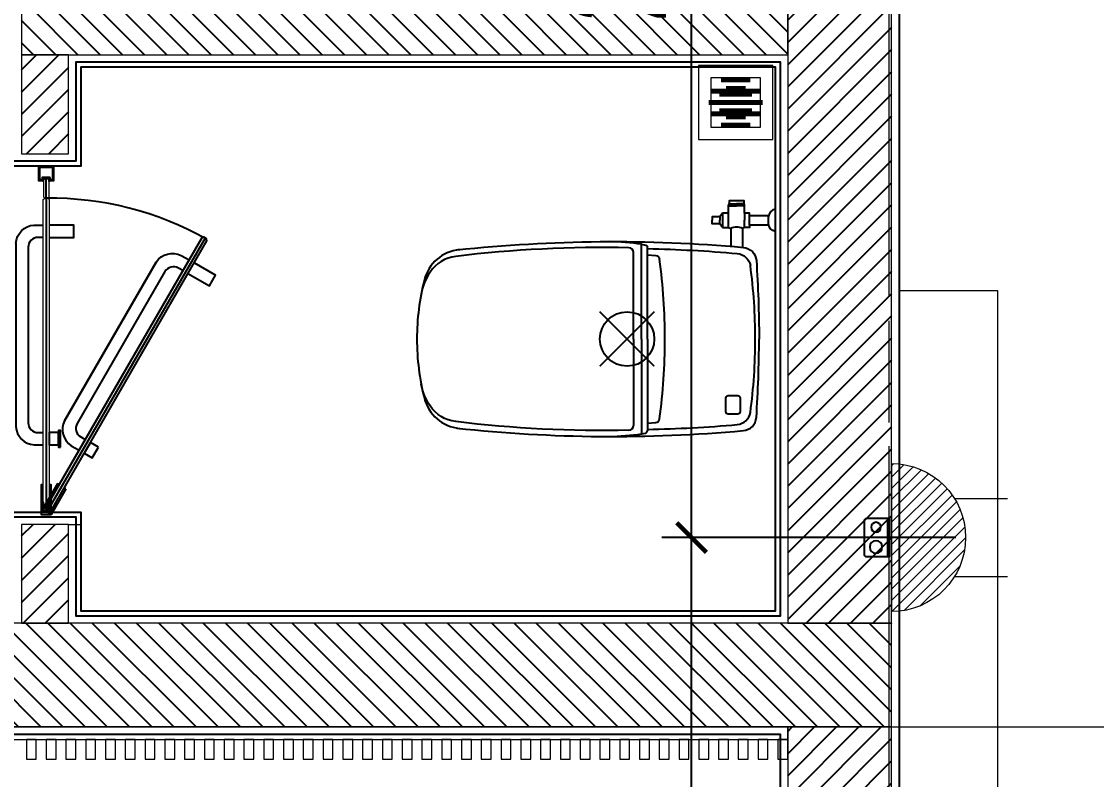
# Model space of a CAD drawing. Header units: millimetres. Extents: x -343543 to 400519, y -115663 to 104219.
# Drawn here: x -331718 to -329544, y 2894 to 4427 of the extents above; entities that cross this region are included whole.
import ezdxf
from ezdxf.xclip import XClip

# ---------------------------------------------------------------- set-up
doc = ezdxf.new("R2010")
doc.units = ezdxf.units.MM
doc.header["$XCLIPFRAME"] = 0
doc.linetypes.add('XREF MAT BANG TUONG XAY$0$CENTER', pattern=[50.8, 31.75, -6.35, 6.35, -6.35])
doc.layers.get('0').update_dxf_attribs({"color": 231, "lineweight": 0})
doc.layers.get('DefPoints').update_dxf_attribs({"color": 191})
for name, color, linetype, lineweight in [('1-INNO-E-Socket', 4, 'Continuous', 5), ('A-PATT', 252, 'Continuous', 9), ('A-SYMBOLS', 10, 'Continuous', 13), ('E - EQ', 10, 'Continuous', 25), ('RSA -DIM', 231, 'Continuous', 0), ('XREF MAT BANG TUONG XAY$0$01.Xref _MB T1$0$A-DOOR', 8, 'Continuous', 9), ('XREF MAT BANG TUONG XAY$0$01.Xref _MB T1$0$A-FNSH', 8, 'Continuous', 9), ('XREF MAT BANG TUONG XAY$0$01.Xref _MB T1$0$A-FURN', 8, 'Continuous', 5), ('XREF MAT BANG TUONG XAY$0$01.Xref _MB T1$0$A-FURN @ 50', 8, 'Continuous', 5), ('XREF MAT BANG TUONG XAY$0$01.Xref _MB T1$0$A-FURN @ 75', 8, 'Continuous', 5), ('XREF MAT BANG TUONG XAY$0$01.Xref _MB T1$0$A-TEXT', 8, 'Continuous', 25), ('XREF MAT BANG TUONG XAY$0$A-GRID', 8, 'XREF MAT BANG TUONG XAY$0$CENTER', 15), ('XREF MAT BANG TUONG XAY$0$A-WALL-INT', 8, 'Continuous', 9)]:
    doc.layers.add(name, color=color, linetype=linetype, lineweight=lineweight)
for name, color, linetype in [('Gen Điện', 6, 'Continuous'), ('XREF MAT BANG TUONG XAY$0$A-FNSH', 8, 'Continuous'), ('XREF MAT BANG TUONG XAY$0$A-FURN', 8, 'Continuous'), ('XREF MAT BANG TUONG XAY$0$A-PATT', 8, 'Continuous'), ('XREF MAT BANG TUONG XAY$0$FF-FURN', 8, 'Continuous'), ('đế âm', 1, 'Continuous')]:
    doc.layers.add(name, color=color, linetype=linetype)
doc.styles.add('SM-DIMTEXT', font='SME.shx', dxfattribs={"width": 0.7})
doc.dimstyles.new('SDIM-100', dxfattribs={"dimscale": 100, "dimtxt": 2, "dimasz": 0.6, "dimexe": 0.6, "dimexo": 0.2, "dimgap": 0.5, "dimtad": 1, "dimdec": 0, "dimzin": 12, "dimtxsty": 'SM-DIMTEXT', "dimblk": 'ARCHTICK', "dimblk1": 'ARCHTICK', "dimblk2": 'ARCHTICK', "dimcen": 0.12, "dimdle": 0.6, "dimclrd": 7, "dimclre": 8, "dimadec": 0, "dimazin": 3, "dimtfac": 2, "dimtix": 1, "dimtmove": 1, "dimatfit": 3, "dimfxl": 1, "dimtzin": 0, "dimarcsym": 1})

# ---------------------------------------------------------------- blocks, each defined once
blk = doc.blocks.new('XREF MAT BANG TUONG XAY$0$00.xref_IKIGAI_Truc')
at = {"layer": 'XREF MAT BANG TUONG XAY$0$A-GRID', "color": 8, "ltscale": 20}
for points in [[(8600, -4179.1), (8600, 22924.4)], [(-2907.5, 3000), (42750, 3000)]]:
    blk.add_lwpolyline(points, dxfattribs=at)
blk = doc.blocks.new('*U125')
at = {"layer": 'XREF MAT BANG TUONG XAY$0$01.Xref _MB T1$0$A-FURN', "color": 8}
blk.add_lwpolyline([(-10, -20), (10, -20), (10, 20), (-10, 20)], close=True, dxfattribs=at)
blk = doc.blocks.new('*U126')
at = {"color": 8, "transparency": 16777216}
for p in [(-1520, 0), (-1480, 0), (-1440, 0), (-1400, 0), (-1360, 0), (-1320, 0), (-1280, 0), (-1240, 0), (-1200, 0), (-1160, 0), (-1120, 0), (-1080, 0), (-1040, 0), (-1000, 0), (-960, 0), (-920, 0), (-880, 0), (-840, 0), (-800, 0), (-760, 0), (-720, 0), (-680, 0), (-640, 0), (-600, 0), (-560, 0), (-520, 0), (-480, 0), (-440, 0), (-400, 0), (-360, 0), (-320, 0), (-280, 0), (-240, 0), (-200, 0), (-160, 0), (-120, 0), (-80, 0), (-40, 0), (0, 0)]:
    blk.add_blockref('*U125', p, dxfattribs=at)
blk = doc.blocks.new('XREF MAT BANG TUONG XAY$0$01.Xref _MB T1$0$lam nhom T1')
at = {"color": 8}
blk.add_lwpolyline([(8395, 0), (0, 0), (0, -25), (8395, -25)], close=True, dxfattribs=at)
blk.add_blockref('*U126', (8385, -45), dxfattribs=at)
blk = doc.blocks.new('XREF MAT BANG TUONG XAY$0$01.Xref _MB T1$0$Electronic toilet-bidet Princess PB-101S_top_dwgmodels.com')
at = {"color": 8, "ltscale": 0.25}
for p, q in [((245, -55), (355, 55)), ((245, 55), (355, -55))]:
    blk.add_line(p, q, dxfattribs=at)
at = {"color": 8}
for points in [[(644.3, 180.3, 0.04919), (64.7, 185.4, 0.368917), (38.5, 158.6, 0.0169), (33.1, 0)], [(258.6, 182.9, 0.01756), (77.1, 173, 0.340895), (50.7, 148.6, 0.074358)], [(270.8, 191.8), (263, 190.2, 0.299625), (258.6, 185.7, 1.218048)], [(296.4, 184.5, -0.035814), (646.7, 167.2, -0.219238), (698.3, 135.4, -0.098211), (716.5, 91.3)], [(258.6, 170.5), (242, 169, 0.356357), (234.3, 161.4)], [(71.5, 147, -0.414214), (76.3, 151.8), (95.5, 151.8)], [(95.5, 151.8, -0.414214), (100.3, 147), (100.3, 119.4, -0.414214), (95.5, 114.6), (76.3, 114.6, -0.414214), (71.5, 119.4), (71.5, 147)], [(644.3, -180.3, -0.04919), (64.7, -185.4, -0.368917), (38.5, -158.6, -0.0169), (33.1, 0)], [(296.4, -184.5, 0.035814), (646.7, -167.2, 0.219238), (698.3, -135.4, 0.098211), (716.5, -91.3)], [(258.6, -182.9, -0.01756), (77.1, -173, -0.340895), (50.7, -148.6, -0.074358)], [(258.6, -170.5), (242, -169, -0.356357), (234.3, -161.4)], [(270.8, -191.8), (263, -190.2, -0.299625), (258.6, -185.7, -1.218048)], [(0, -217.7, -0.356543), (14.2, -233.3)], [(0, -262.9, 0.356543), (14.2, -247.3)], [(14.2, -240.3, -0.004949), (14.3, -240.3), (14.3, -240.3)], [(62.2, -269.2, 0.141943), (63.2, -273.4, 0.425136)], [(94.7, -269.2, -0.141943), (93.7, -273.4, -0.425136)]]:
    blk.add_lwpolyline(points, format="xyb", dxfattribs=at)
for points in [[(258.6, 0), (258.6, 185.7)], [(270.8, 0), (270.8, 191.8)], [(287, 0), (287, 174.9)], [(258.6, 0), (258.6, -185.7)], [(270.8, 0), (270.8, -191.8)], [(287, 0), (287, -174.9)], [(62.2, -225.9), (66.6, -223.4), (66.6, -185.6)], [(94.7, -225.9), (90.3, -223.4), (90.3, -187.6)], [(0, -217.7), (0, -262.9)], [(14.3, -230.7), (52.7, -230.7), (52.5, -249.9), (14.1, -249.9)], [(14.2, -233.3), (14.2, -247.3)], [(52.6, -230.7), (52.6, -225.9), (62.2, -225.9), (62.2, -240.3)], [(94.7, -225.9), (94.7, -269.2), (78.4, -269.2)], [(107, -225.9), (94.7, -225.9)], [(107, -254.7), (107, -225.9)], [(107, -225.9), (112.1, -233.2), (112.1, -240.3)], [(112.1, -233.2), (128, -233.2), (128, -240.3)], [(52.6, -249.9), (52.6, -254.7), (62.2, -254.7), (62.2, -240.3)], [(62.2, -254.7), (62.2, -269.2), (78.4, -269.2)], [(94.7, -254.7), (107, -254.7)], [(107, -254.7), (112.1, -247.4), (112.1, -240.3)], [(112.1, -247.4), (128, -247.4), (128, -240.3)], [(63.2, -273.4), (78.4, -273.4)], [(63.2, -273.4), (63.2, -279.6), (93.7, -279.6), (93.7, -273.4)], [(93.7, -273.4), (78.4, -273.4)]]:
    blk.add_lwpolyline(points, dxfattribs=at)
at = {"color": 8, "ltscale": 0.25}
blk.add_circle((300, 0), 55, dxfattribs=at)
at = {"color": 8}
for centre, radius, start, end in [((352.2, -398.5), 595.9, 91.5209, 97.8464), ((296.6, 174.9), 9.61, 91.2734, 180), ((630.9, 99.6), 81.7, 14.4484, 83.9556), ((1427.3, 0), 1203.9, 172.2935, 180), ((1153, 0), 1112.3, 172.3207, 180), ((244.5, 0), 480.7, 0, 14.4484), ((1153, 0), 1112.3, 180, 187.6793), ((1427.3, 0), 1203.9, 180, 187.7065), ((244.5, 0), 480.7, 345.5516, 0), ((630.9, -99.6), 81.7, 276.0444, 345.5516), ((352.2, 398.5), 595.9, 262.1536, 268.4791), ((296.6, -174.9), 9.61, 180, 268.7266), ((78.4, -202.3), 24.2, 240.6973, 299.3027)]:
    blk.add_arc(centre, radius, start, end, dxfattribs=at)
blk = doc.blocks.new('XREF MAT BANG TUONG XAY$0$01.Xref _MB T1$0$Drain')
at = {"color": 8}
blk.add_lwpolyline([(-1.2, -1.2), (1.2, -1.2), (1.2, 1.2), (-1.2, 1.2)], close=True, dxfattribs=at)
at = {"color": 8, "const_width": 0.16}
for points in [[(-0.365, 0.793), (-0.365, -0.793)], [(0, 0.873), (0, -0.873)], [(0.365, 0.793), (0.365, -0.793)], [(-0.731, 0.478), (-0.731, -0.478)], [(0.731, 0.478), (0.731, -0.478)]]:
    blk.add_lwpolyline(points, dxfattribs=at)
blk = doc.blocks.new('*U3471')
at = {"layer": 'XREF MAT BANG TUONG XAY$0$01.Xref _MB T1$0$A-FURN @ 50', "color": 8, "xscale": 41.66666666666719, "yscale": 41.66666666666719, "zscale": 41.66666666666719, "rotation": 90}
blk.add_blockref('XREF MAT BANG TUONG XAY$0$01.Xref _MB T1$0$Drain', (-315.3, 1263.5), dxfattribs=at)
at = {"layer": 'XREF MAT BANG TUONG XAY$0$01.Xref _MB T1$0$A-FURN @ 75', "color": 8, "xscale": 62.50000000000078, "yscale": 62.50000000000078, "zscale": 62.50000000000078, "rotation": 90}
blk.add_blockref('XREF MAT BANG TUONG XAY$0$01.Xref _MB T1$0$Drain', (-315.3, 1263.5), dxfattribs=at)
blk = doc.blocks.new('XREF MAT BANG TUONG XAY$0$YLD.Studio-04-132')
at = {"layer": 'XREF MAT BANG TUONG XAY$0$FF-FURN', "color": 8}
blk.add_lwpolyline([(-6, 25), (6, 25), (6, 30), (15, 30), (15, 0), (-15, 0), (-15, 30), (-6, 30), (-6, 25)], dxfattribs=at)
blk.add_lwpolyline([(-8, 23), (8, 23), (8, 28), (13, 28), (13, 2), (-13, 2), (-13, 28), (-8, 28)], close=True, dxfattribs=at)
for centre, start, end in [((-4.8, 30.3), 99.564, 194.9242), ((4.8, 30.3), 345.0758, 80.436)]:
    blk.add_arc(centre, 1.25, start, end, dxfattribs=at)
blk = doc.blocks.new('XREF MAT BANG TUONG XAY$0$YLD.Studio-04-207')
at = {"layer": 'XREF MAT BANG TUONG XAY$0$FF-FURN', "color": 8, "ltscale": 150}
for p, q in [((-40, -52), (-10, 0)), ((-10, 0), (7.3, -10)), ((-321.3, -559.3), (-5.3, -11.9)), ((-22.7, -62), (7.3, -10)), ((-40, -52), (-36.5, -54)), ((-26.1, -60), (-22.7, -62))]:
    blk.add_line(p, q, dxfattribs=at)
for points in [[(-9.1, -9.7), (-11.3, -10.3), (-325, -553.7), (-323.9, -557.8), (-318.7, -560.8), (-314.6, -559.7), (-1.6, -17.5), (-2.7, -13.4)], [(-8.6, -29.7), (-6, -31.2), (4, -13.8), (-11.6, -4.8), (-21.6, -22.2), (-19, -23.7), (-10.5, -8.9), (-0.1, -14.9)]]:
    blk.add_lwpolyline(points, close=True, dxfattribs=at)
for points in [[(-222.4, -510.8), (-37, -189.7, 0.368054), (-50.6, -139), (-66.5, -129.9)], [(-276.4, -493.5), (-267.3, -498.7, 0.414214), (-240, -491.4), (-62.6, -184.1, 0.414214), (-69.9, -156.8), (-79, -151.5)], [(-37, -189.7), (-222.4, -510.8, -0.368054), (-273, -524.3), (-288.9, -515.1)]]:
    blk.add_lwpolyline(points, format="xyb", dxfattribs=at)
at = {"layer": 'XREF MAT BANG TUONG XAY$0$FF-FURN', "color": 8, "ltscale": 100}
blk.add_lwpolyline([(-105.8, -136), (-89.4, -145.5), (-76.9, -123.9), (-93.3, -114.4)], close=True, dxfattribs=at)
blk.add_lwpolyline([(-286.8, -487.5), (-330.1, -462.4), (-342.6, -484.1), (-299.3, -509.1)], dxfattribs=at)
at = {"layer": 'XREF MAT BANG TUONG XAY$0$FF-FURN', "color": 8, "ltscale": 150}
blk.add_arc((-8.5, 1.5), 641.5, 240.5261, 270.7566, dxfattribs=at)
blk = doc.blocks.new('XREF MAT BANG TUONG XAY$0$YLD.Studio-04-126')
at = {"layer": 'XREF MAT BANG TUONG XAY$0$01.Xref _MB T1$0$A-DOOR', "color": 8}
blk.add_lwpolyline([(4.4, -8), (6, -9.6), (6, -637), (3, -640), (-3, -640), (-6, -637), (-6, -9.6), (-4.4, -8)], close=True, dxfattribs=at)
at = {"layer": 'XREF MAT BANG TUONG XAY$0$FF-FURN', "color": 8}
blk.add_line((0, -640), (0, -8), dxfattribs=at)
for points in [[(6, -60), (10, -60), (10, 0), (-10, 0), (-10, -60), (-6, -60)], [(-6, -560.6), (-56, -560.6), (-56, -585.6), (-6, -585.6)]]:
    blk.add_lwpolyline(points, dxfattribs=at)
for points in [[(-6, -25), (-9, -25), (-9, -5), (9, -5), (9, -25), (6, -25), (6, -8), (-6, -8)], [(-29, -136.3), (-29, -170.1), (-25, -170.1), (-25, -136.3)], [(-25, -165.7), (-6, -165.7), (-6, -140.7), (-25, -140.7)]]:
    blk.add_lwpolyline(points, close=True, dxfattribs=at)
for points in [[(61.5, -548.6), (61.5, -177.8, 0.368054), (24.4, -140.7), (6, -140.7)], [(6, -560.6), (16.5, -560.6, 0.414214), (36.5, -540.6), (36.5, -185.7, 0.414214), (16.5, -165.7), (6, -165.7)], [(61.5, -548.6, -0.36855), (24.4, -585.6), (6, -585.6)]]:
    blk.add_lwpolyline(points, format="xyb", dxfattribs=at)
blk = doc.blocks.new('*U235')
at = {"layer": 'XREF MAT BANG TUONG XAY$0$A-PATT'}
h = blk.add_hatch(dxfattribs=at)
h.set_pattern_fill('ANSI31', color=8, scale=10)
h.set_pattern_definition([(45, (37146.79, -11293.564), (-22.45064, 22.45064), [])])
h.paths.add_polyline_path([(-38.7, 47.5), (1661.3, 47.5), (1661.3, -162.5), (-38.7, -162.5)])
at = {"layer": 'XREF MAT BANG TUONG XAY$0$A-WALL-INT', "color": 8}
blk.add_lwpolyline([(-38.7, 47.5), (1661.3, 47.5), (1661.3, -162.5), (-38.7, -162.5)], close=True, dxfattribs=at)
blk = doc.blocks.new('*U221')
at = {"layer": 'XREF MAT BANG TUONG XAY$0$A-PATT'}
h = blk.add_hatch(dxfattribs=at)
h.set_pattern_fill('ANSI31', color=8, scale=10)
h.set_pattern_definition([(45, (39801.808, -11293.564), (-22.45064, 22.45064), [])])
h.paths.add_polyline_path([(-38.7, 47.5), (4316.3, 47.5), (4316.3, -162.5), (-38.7, -162.5)])
at = {"layer": 'XREF MAT BANG TUONG XAY$0$A-WALL-INT', "color": 8}
blk.add_lwpolyline([(-38.7, 47.5), (4316.3, 47.5), (4316.3, -162.5), (-38.7, -162.5)], close=True, dxfattribs=at)
blk = doc.blocks.new('*U222')
at = {"layer": 'XREF MAT BANG TUONG XAY$0$A-PATT'}
h = blk.add_hatch(dxfattribs=at)
h.set_pattern_fill('ANSI31', color=8, scale=10)
h.set_pattern_definition([(45, (36996.79, -11178.564), (-22.45064, 22.45064), [])])
h.paths.add_polyline_path([(-38.7, 47.5), (1511.3, 47.5), (1511.3, -47.5), (-38.7, -47.5)])
at = {"layer": 'XREF MAT BANG TUONG XAY$0$A-WALL-INT', "color": 8}
blk.add_lwpolyline([(-38.7, 47.5), (1511.3, 47.5), (1511.3, -47.5), (-38.7, -47.5)], close=True, dxfattribs=at)
blk = doc.blocks.new('*U223')
at = {"layer": 'XREF MAT BANG TUONG XAY$0$A-PATT'}
h = blk.add_hatch(dxfattribs=at)
h.set_pattern_fill('ANSI31', color=8, scale=10)
h.set_pattern_definition([(45, (35646.79, -11178.564), (-22.45064, 22.45064), [])])
h.paths.add_polyline_path([(-38.7, 47.5), (161.3, 47.5), (161.3, -47.5), (-38.7, -47.5)])
at = {"layer": 'XREF MAT BANG TUONG XAY$0$A-WALL-INT', "color": 8}
blk.add_lwpolyline([(-38.7, 47.5), (161.3, 47.5), (161.3, -47.5), (-38.7, -47.5)], close=True, dxfattribs=at)
blk = doc.blocks.new('*U219')
at = {"layer": 'XREF MAT BANG TUONG XAY$0$A-PATT'}
h = blk.add_hatch(dxfattribs=at)
h.set_pattern_fill('ANSI31', color=8, scale=10)
h.set_pattern_definition([(45, (38136.79, -11293.564), (-22.45064, 22.45064), [])])
h.paths.add_polyline_path([(-38.7, 47.5), (2651.3, 47.5), (2651.3, -162.5), (-38.7, -162.5)])
at = {"layer": 'XREF MAT BANG TUONG XAY$0$A-WALL-INT', "color": 8}
blk.add_lwpolyline([(-38.7, 47.5), (2651.3, 47.5), (2651.3, -162.5), (-38.7, -162.5)], close=True, dxfattribs=at)
blk = doc.blocks.new('XREF MAT BANG TUONG XAY$0$01.Xref _MB T1$0$Phong tam')
at = {"color": 8}
blk.add_line((-1710, 1070), (-1710, 1109), dxfattribs=at)
at = {"layer": 'XREF MAT BANG TUONG XAY$0$01.Xref _MB T1$0$A-DOOR', "color": 8, "elevation": 0}
blk.add_lwpolyline([(-1713, 1109), (-1707, 1109), (-1705, 1107), (-1705, 1072), (-1707, 1070), (-1713, 1070), (-1715, 1072), (-1715, 1107)], close=True, dxfattribs=at)
at = {"layer": 'XREF MAT BANG TUONG XAY$0$01.Xref _MB T1$0$A-FNSH', "color": 8, "elevation": 0}
blk.add_lwpolyline([(-1665, 410), (-1640, 410)], dxfattribs=at)
blk.add_lwpolyline([(-1665, 410), (-1640, 410)], dxfattribs=at)
blk.add_lwpolyline([(-1665, 410), (-1640, 410)], dxfattribs=at)
at = {"color": 8, "rotation": 180}
for name, p in [('XREF MAT BANG TUONG XAY$0$YLD.Studio-04-132', (-1710, 1135)), ('XREF MAT BANG TUONG XAY$0$YLD.Studio-04-207', (-1710, 430)), ('XREF MAT BANG TUONG XAY$0$01.Xref _MB T1$0$Electronic toilet-bidet Princess PB-101S_top_dwgmodels.com', (-235, 785)), ('XREF MAT BANG TUONG XAY$0$01.Xref _MB T1$0$Electronic toilet-bidet Princess PB-101S_top_dwgmodels.com', (-235, 785))]:
    blk.add_blockref(name, p, dxfattribs=at)
at = {"layer": 'XREF MAT BANG TUONG XAY$0$01.Xref _MB T1$0$A-DOOR', "color": 8, "rotation": 180}
blk.add_blockref('XREF MAT BANG TUONG XAY$0$YLD.Studio-04-126', (-1710, 430), dxfattribs=at)
at = {"layer": 'XREF MAT BANG TUONG XAY$0$01.Xref _MB T1$0$A-FURN', "linetype": 'Continuous'}
blk.add_blockref('*U3471', (0, 0), dxfattribs=at)
at = {"layer": 'XREF MAT BANG TUONG XAY$0$01.Xref _MB T1$0$A-FURN', "color": 8, "rotation": 180}
blk.add_blockref('XREF MAT BANG TUONG XAY$0$01.Xref _MB T1$0$Electronic toilet-bidet Princess PB-101S_top_dwgmodels.com', (-235, 785), dxfattribs=at)
at = {"layer": 'XREF MAT BANG TUONG XAY$0$A-FURN', "color": 8}
for name, p, xscale, rotation in [('*U219', (-47.5, 248.7), -1, 270), ('*U222', (-1721.3, 1407.5), -1, 180), ('*U223', (-1712.5, 1321.3), -1.000000000000001, 90), ('*U223', (-1712.5, 371.3), -1.000000000000001, 90), ('*U221', (-4316.3, 47.5), -1, 180), ('*U235', (-47.5, -1661.3), -1, 270)]:
    blk.add_blockref(name, p, dxfattribs=dict(at, xscale=xscale, rotation=rotation))
blk = doc.blocks.new('XREF MAT BANG TUONG XAY$0$xref_IKIGAI_Cot')
at = {"layer": 'XREF MAT BANG TUONG XAY$0$A-GRID', "color": 8, "ltscale": 20}
for points in [[(8600, -4179.1), (8600, 22924.4)], [(-2907.5, 3000), (42750, 3000)]]:
    blk.add_lwpolyline(points, dxfattribs=at)
blk = doc.blocks.new('XREF MAT BANG NOI THAT')
at = {"color": 8}
blk.add_lwpolyline([(8620, 3882.5), (8620, 2352.5), (8820, 2352.5), (8820, 3882.5)], close=True, dxfattribs=at)
blk = doc.blocks.new('01.Xref _MB T1')
at = {"color": 8}
blk.add_lwpolyline([(39999.98286, 2999.99997), (40000.00012, 19400), (-0.00011, 19399.99891), (0.00011, 2999.99997), (8394.99073, 2999.9999), (8394.99073, -99.99996), (31605.0109, -99.99952), (31605.0109, 3000.00035)], close=True, dxfattribs=at)
for name, p in [('XREF MAT BANG TUONG XAY$0$00.xref_IKIGAI_Truc', (0.00011, 0)), ('XREF MAT BANG TUONG XAY$0$01.Xref _MB T1$0$lam nhom T1', (0.00011, 2999.99998))]:
    blk.add_blockref(name, p, dxfattribs=at)
at = {"layer": 'XREF MAT BANG TUONG XAY$0$01.Xref _MB T1$0$A-TEXT', "color": 8}
blk.add_blockref('XREF MAT BANG TUONG XAY$0$01.Xref _MB T1$0$Phong tam', (8605.00011, 2999.99999), dxfattribs=at)
at = {"layer": 'XREF MAT BANG TUONG XAY$0$A-FNSH', "color": 8}
for points in [[(6819.99957, 3435.00006), (6965.00011, 3434.9998), (6965.00011, 3235.00006), (8370.00011, 3234.99991), (8370.00011, 4335.00013), (6965.00011, 4334.99987), (6965.00011, 4134.99998), (6820.00011, 4134.99998)], [(6829.99957, 3425.00004), (6955.00011, 3424.99982), (6955.00011, 3225.00006), (8380.00011, 3224.9999), (8380.00011, 4345.00014), (6955.00011, 4344.99987), (6955.00011, 4144.99998), (6830.00011, 4144.99998)], [(14224.99083, 5984.99999), (8959.99073, 5984.99999), (8959.99073, 5884.99999), (8620.00011, 5884.99999), (8620.00011, 1284.99999), (8379.99072, 1284.99999), (8379.99163, 2985.0003), (-15.0095, 2984.99996), (-14.99971, 4414.99998), (2365.00059, 4415.00002), (2365.00059, 4290.0096), (109.9906, 4290.00949), (109.9906, 3414.99997), (314.99999, 3414.99997), (315.00021, 3109.99998), (3934.98136, 3109.99998), (3934.97999, 9974.99976), (414.99995, 9975), (414.99995, 9785.00021), (109.99053, 9785.00021), (109.99128, 5504.99989)]]:
    blk.add_lwpolyline(points, dxfattribs=at)
at = {"color": 8}
ref = blk.add_blockref('XREF MAT BANG TUONG XAY$0$xref_IKIGAI_Cot', (-0.00927, -0.00001), dxfattribs=at)
XClip(ref).set_block_clipping_path([(-1610.3425959283, -2225.6693134198), (41829.1295208634, 21555.8819575264)])
at = {"layer": 'A-PATT', "color": 8}
blk.add_blockref('XREF MAT BANG NOI THAT', (0, 0), dxfattribs=at)
blk = doc.blocks.new('*U28')
at = {"layer": '1-INNO-E-Socket'}
h = blk.add_hatch(dxfattribs=at)
h.set_pattern_fill('ANSI31,O', scale=106.995219)
h.set_pattern_definition([(45, (-641.971, -356.651), (-9.45713, 9.45713), [])])
h.paths.add_polyline_path([(124.8, 0, 1), (-124.8, 0)])
for p, q in [((-65.7, 106.1), (-65.7, 195.3)), ((65.7, 106.1), (65.7, 195.3)), ((124.8, 0), (-124.8, 0)), ((109.4, 0), (-109.4, 0))]:
    blk.add_line(p, q, dxfattribs=at)
blk.add_arc((0, 0), 124.8, 0, 180, dxfattribs=at)
blk = doc.blocks.new('_ArchTick')
at = {"color": 0, "linetype": 'ByBlock', "const_width": 0.15}
blk.add_lwpolyline([(-0.5, -0.5), (0.5, 0.5)], dxfattribs=at)
blk = doc.blocks.new('*D518')
at = {"layer": 'DefPoints', "color": 0, "linetype": 'Continuous', "ltscale": 1000, "transparency": 16777216}
for p in [(-330363.3, 3383.3), (-329808.7, 3383.3), (-329916.1, 1664.7)]:
    blk.add_point(p, dxfattribs=at)
at = {"layer": 'RSA -DIM', "color": 7, "linetype": 'Continuous', "lineweight": -2, "ltscale": 1000, "transparency": 16777216}
blk.add_line((-330363.3, 1604.7), (-330363.3, 3443.3), dxfattribs=at)
at = {"layer": 'RSA -DIM', "color": 8, "linetype": 'Continuous', "lineweight": -2, "ltscale": 1000, "transparency": 16777216}
for p, q in [((-329828.7, 3383.3), (-330423.3, 3383.3)), ((-329936.1, 1664.7), (-330423.3, 1664.7))]:
    blk.add_line(p, q, dxfattribs=at)
at = {"layer": 'RSA -DIM', "color": 7, "linetype": 'Continuous', "lineweight": -2, "ltscale": 1000, "transparency": 16777216, "xscale": 60, "yscale": 60, "zscale": 60}
for p, rotation in [((-330363.3, 3383.3), 90), ((-330363.3, 1664.7), 270)]:
    blk.add_blockref('_ArchTick', p, dxfattribs=dict(at, rotation=rotation))
at = {"layer": 'RSA -DIM', "color": 0, "linetype": 'Continuous', "ltscale": 1000, "transparency": 16777216, "insert": (-330513.3, 2524), "char_height": 200, "attachment_point": 5, "rotation": 90, "style": 'SM-DIMTEXT'}
blk.add_mtext('1719', dxfattribs=at)
blk = doc.blocks.new('*D519')
at = {"layer": 'DefPoints', "color": 0, "linetype": 'Continuous', "ltscale": 1000, "transparency": 16777216}
for p in [(-330363.3, 5885), (-329943.5, 5885), (-329808.7, 3383.3)]:
    blk.add_point(p, dxfattribs=at)
at = {"layer": 'RSA -DIM', "color": 7, "linetype": 'Continuous', "lineweight": -2, "ltscale": 1000, "transparency": 16777216}
blk.add_line((-330363.3, 3323.3), (-330363.3, 5945), dxfattribs=at)
at = {"layer": 'RSA -DIM', "color": 8, "linetype": 'Continuous', "lineweight": -2, "ltscale": 1000, "transparency": 16777216}
for p, q in [((-329963.5, 5885), (-330423.3, 5885)), ((-329828.7, 3383.3), (-330423.3, 3383.3))]:
    blk.add_line(p, q, dxfattribs=at)
at = {"layer": 'RSA -DIM', "color": 7, "linetype": 'Continuous', "lineweight": -2, "ltscale": 1000, "transparency": 16777216, "xscale": 60, "yscale": 60, "zscale": 60}
for p, rotation in [((-330363.3, 5885), 90), ((-330363.3, 3383.3), 270)]:
    blk.add_blockref('_ArchTick', p, dxfattribs=dict(at, rotation=rotation))
at = {"layer": 'RSA -DIM', "color": 0, "linetype": 'Continuous', "ltscale": 1000, "transparency": 16777216, "insert": (-330513.3, 4634.1), "char_height": 200, "attachment_point": 5, "rotation": 90, "style": 'SM-DIMTEXT'}
blk.add_mtext('2502', dxfattribs=at)
blk = doc.blocks.new('đế âm 78')
at = {"layer": 'Gen Điện', "ltscale": 30}
blk.add_lwpolyline([(5501258.1, -3862344.9), (5501258.1, -3862422.9), (5501303.1, -3862422.9, 0.414214), (5501308.1, -3862417.9), (5501308.1, -3862349.9, 0.414214), (5501303.1, -3862344.9), (5501258.1, -3862344.9)], format="xyb", dxfattribs=at)
blk.add_lwpolyline([(5501261.1, -3862344.9), (5501261.1, -3862422.9)], dxfattribs=at)
for centre, radius in [((5501284.6, -3862362.9), 10), ((5501284.6, -3862402.9), 12.5)]:
    blk.add_circle(centre, radius, dxfattribs=at)

msp = doc.modelspace()

# ---------------------------------------------------------------- block references
at = {"layer": 'A-SYMBOLS'}
msp.add_blockref('01.Xref _MB T1', (-338563.5, 0), dxfattribs=at)

# ---------------------------------------------------------------- next in the draw order: block references
at = {"layer": 'E - EQ', "xscale": -1.2, "yscale": 1.2, "zscale": 1.2, "rotation": 270}
msp.add_blockref('*U28', (-329958.5, 3383.3), dxfattribs=at)
msp.add_blockref('*U28', (-329958.5, 3383.3), dxfattribs=at)
at = {"layer": 'đế âm', "xscale": -1}
msp.add_blockref('đế âm 78', (5171294.6, 3865767.1), dxfattribs=at)

# ---------------------------------------------------------------- next in the draw order: dimensions: what is measured, and where the dimension line sits
at = {"layer": 'RSA -DIM', "color": 1, "linetype": 'Continuous', "ltscale": 1000}
for base, p1, p2, picture, middle in [((-330363.3, 5885), (-329808.7, 3383.3), (-329943.5, 5885), '*D519', (-330513.3, 4634.1)), ((-330363.3, 3383.3), (-329916.1, 1664.7), (-329808.7, 3383.3), '*D518', (-330513.3, 2524))]:
    dim = msp.add_linear_dim(base=base, p1=p1, p2=p2, angle=90, dimstyle='SDIM-100', dxfattribs=at)
    dim.commit()
    dim.dimension.update_dxf_attribs({"geometry": picture, "text_midpoint": middle})

doc.saveas('drawing.dxf')
